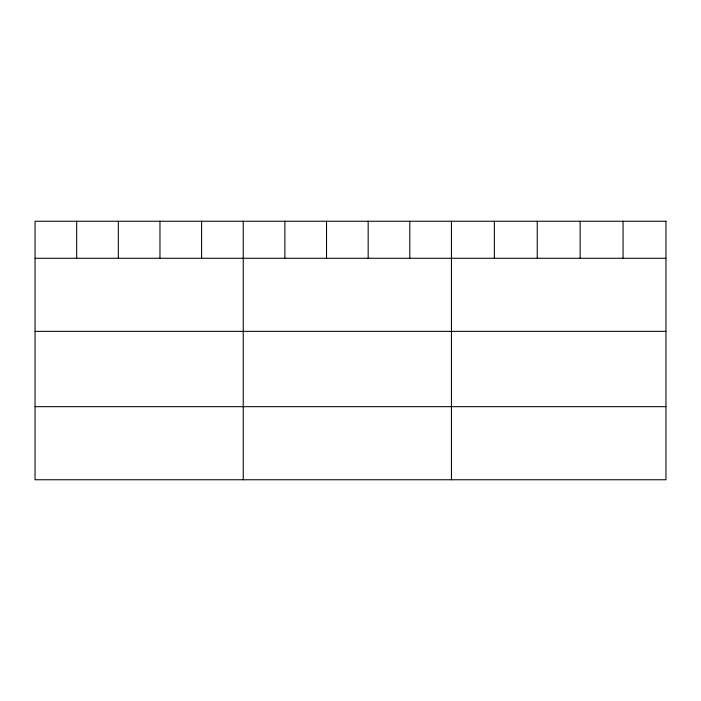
<?xml version="1.0" encoding="UTF-8"?>
<svg xmlns="http://www.w3.org/2000/svg" width="701" height="701" viewBox="0 0 701 701"><rect width="100%" height="100%" fill="white"/><g stroke="black" fill="none" stroke-linecap="round" stroke-linejoin="round"><path stroke-width="1.05" d="M35.05 258.275L665.95 258.275M35.05 331.363L665.95 331.363M35.05 406.668L665.95 406.668M623.049 221.244L623.049 258.275M580.148 221.244L580.148 258.275M537.246 221.244L537.246 258.275M494.345 221.244L494.345 258.275M451.444 221.244L451.444 479.756M409.805 221.244L409.805 258.275M368.165 221.244L368.165 258.275M326.526 221.244L326.526 258.275M284.886 221.244L284.886 258.275M243.247 221.244L243.247 479.756M201.608 221.244L201.608 258.275M159.968 221.244L159.968 258.275M118.329 221.244L118.329 258.275M76.689 221.244L76.689 258.275M665.95 221.244L35.05 221.244L35.05 479.756L665.95 479.756L665.95 221.244"/></g></svg>
